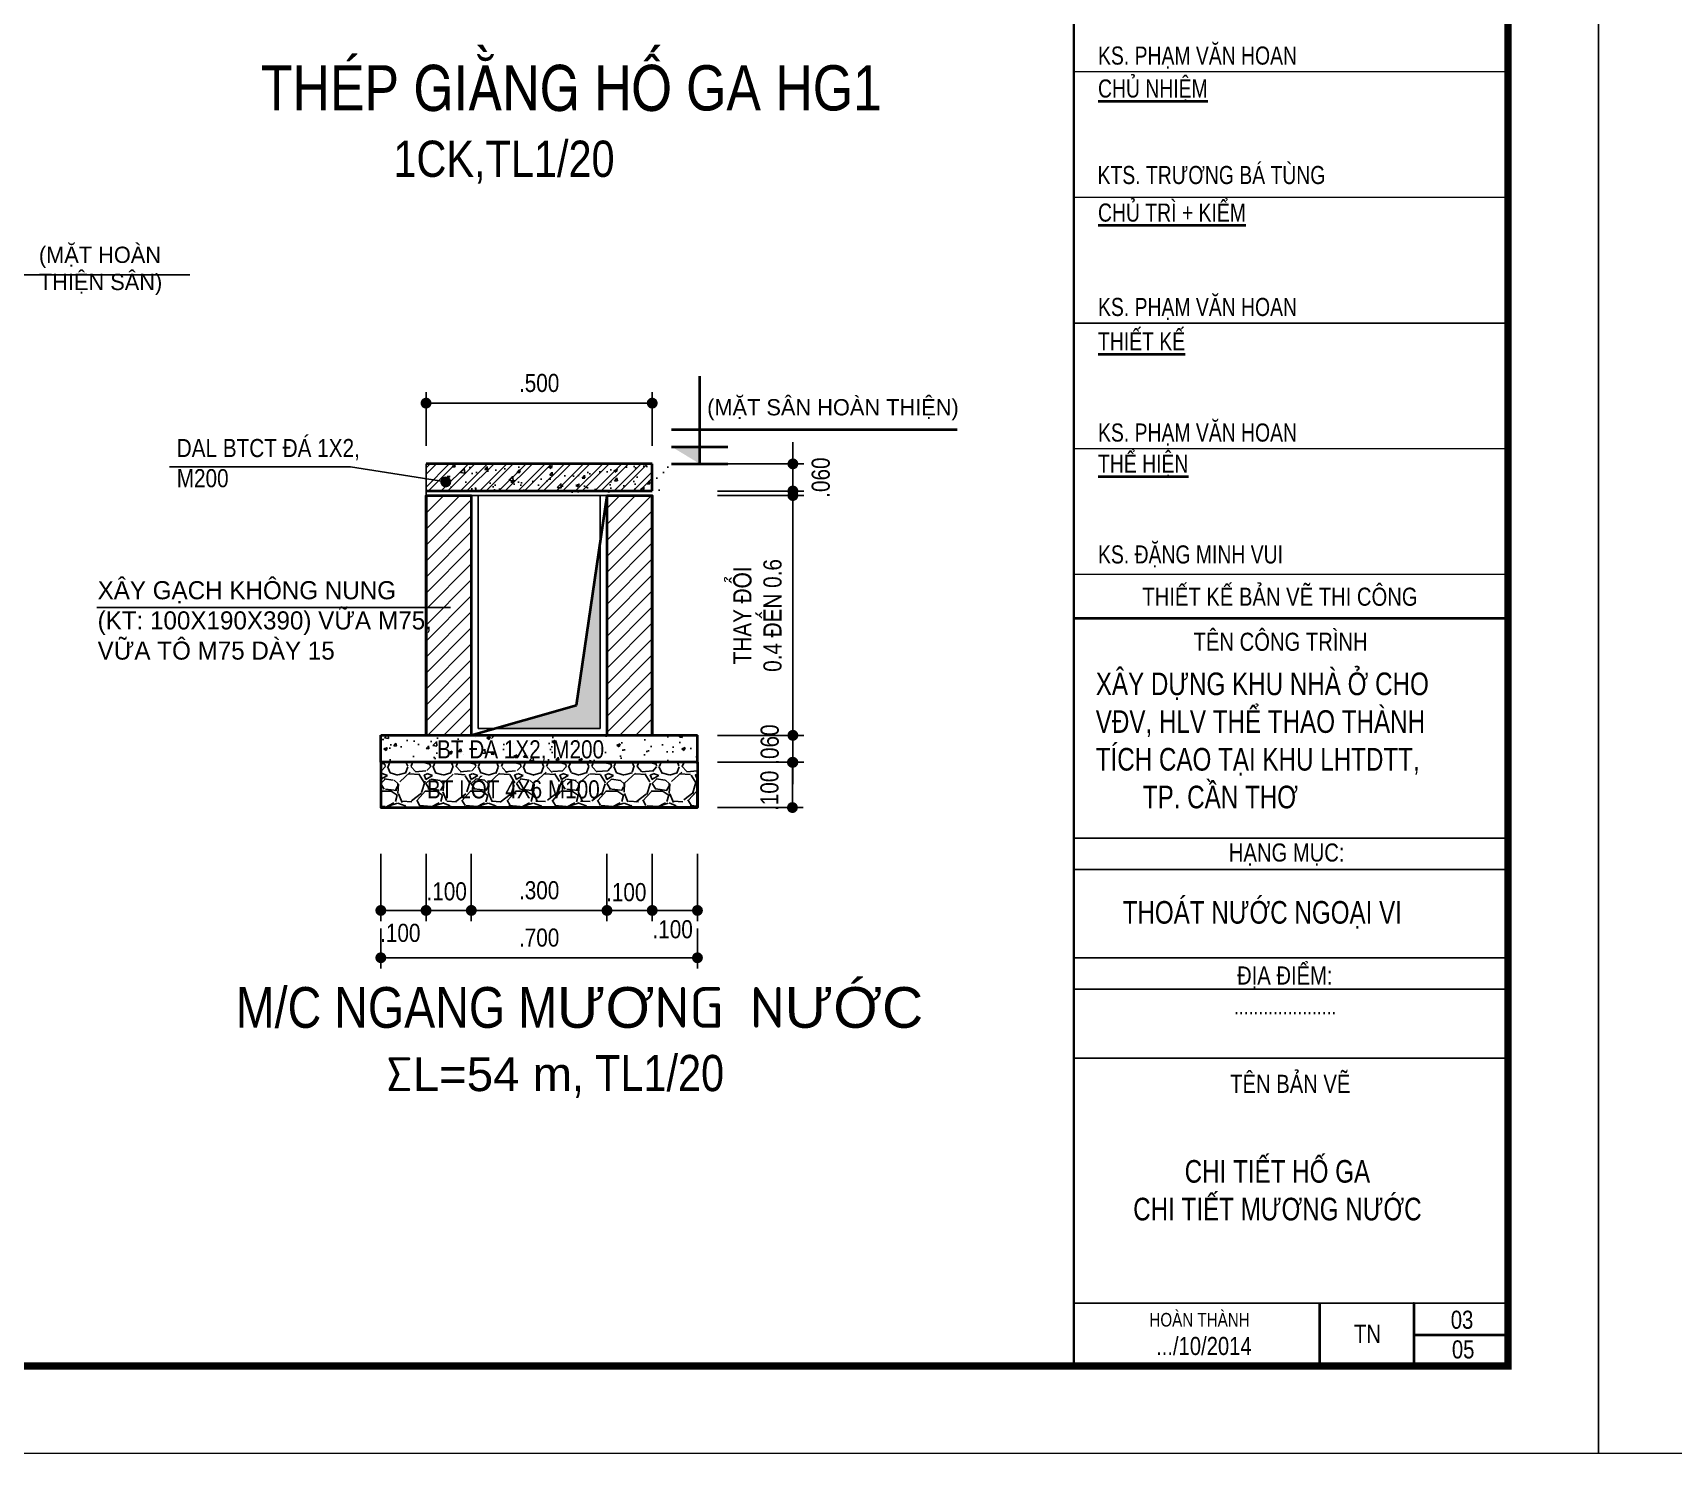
# Model space of a CAD drawing. Header units: millimetres. Extents: x -341 to 79, y 65 to 137.
# Drawn here: x -190.52 to -172.39, y 64.62 to 80.32 of the extents above; entities that cross this region are included whole.
import ezdxf

# ---------------------------------------------------------------- set-up
doc = ezdxf.new("R2010")
doc.units = ezdxf.units.MM
doc.header["$LTSCALE"] = 0.3
doc.header["$MEASUREMENT"] = 0
doc.layers.get('0').update_dxf_attribs({"linetype": 'CONTINUOUS', "lineweight": 13})
doc.layers.get('DEFPOINTS').update_dxf_attribs({"linetype": 'CONTINUOUS', "lineweight": 13})
for name, color, linetype in [('KT', 8, 'CONTINUOUS'), ('LAYER 7', 7, 'CONTINUOUS'), ('LAYER1', 1, 'CONTINUOUS'), ('Layer10', 6, 'CONTINUOUS'), ('LAYER7', 7, 'CONTINUOUS'), ('LAYER8', 8, 'CONTINUOUS')]:
    doc.layers.add(name, color=color, linetype=linetype)
doc.layers.add('THOATNUOC', color=4, linetype='CONTINUOUS', lineweight=35)
doc.styles.add('AVO', font='VAVON.TTF')
doc.styles.add('HELVE-KT', font='VHELVCN.TTF')
doc.styles.add('VNI - HELVE', font='VBOOKMN.TTF', dxfattribs={"width": 0.8})
doc.styles.add('VNIHC2', font='VHELVCN.TTF', dxfattribs={"width": 0.8})
doc.dimstyles.new('1-20', dxfattribs={"dimtxt": 0.2, "dimasz": 0.12, "dimexe": 0.12, "dimexo": 0.2, "dimgap": 0.12, "dimtad": 1, "dimdec": 3, "dimlfac": 0.2, "dimzin": 4, "dimdsep": 46, "dimtxsty": 'HELVE-KT', "dimblk1": 'DOT', "dimblk2": 'DOT', "dimsah": 1, "dimcen": -0.18, "dimadec": 3, "dimazin": 0, "dimtfac": 1, "dimtdec": 3, "dimtmove": 2, "dimatfit": 3, "dimldrblk": 'DOT', "dimfxl": 0, "dimtolj": 1, "dimtzin": 4, "dimarcsym": 0})
doc.dimstyles.new('1-400', dxfattribs={"dimtxt": 0.2, "dimasz": 0.12, "dimexe": 0.12, "dimexo": 0.2, "dimgap": 0.12, "dimtad": 1, "dimdec": 3, "dimlfac": 4, "dimzin": 4, "dimdsep": 46, "dimtxsty": 'HELVE-KT', "dimblk1": 'DOT', "dimblk2": 'DOT', "dimsah": 1, "dimcen": -0.18, "dimadec": 3, "dimazin": 0, "dimtfac": 1, "dimtdec": 3, "dimtmove": 2, "dimatfit": 3, "dimldrblk": 'DOT', "dimfxl": 0, "dimtolj": 1, "dimtzin": 4, "dimarcsym": 0})

# ---------------------------------------------------------------- blocks, each defined once
blk = doc.blocks.new('_DOT')
at = {"color": 0, "linetype": 'ByBlock'}
blk.add_line((-0.5, 0), (-1, 0), dxfattribs=at)
at = {"color": 0, "linetype": 'ByBlock', "const_width": 0.5}
blk.add_lwpolyline([(-0.25, 0, 1), (0.25, 0, 1)], format="xyb", close=True, dxfattribs=at)
blk = doc.blocks.new('*D155')
at = {"layer": 'DEFPOINTS', "color": 0, "linetype": 'Continuous', "lineweight": -2, "ltscale": 0.08}
for p in [(-186.676, 71.447), (-186.176, 71.447), (-186.176, 70.621)]:
    blk.add_point(p, dxfattribs=at)
at = {"layer": 'LAYER1', "color": 0, "linetype": 'Continuous', "lineweight": -2, "ltscale": 0.08}
for p, q in [((-186.676, 71.247), (-186.676, 70.501)), ((-186.176, 71.247), (-186.176, 70.501)), ((-186.556, 70.621), (-186.296, 70.621))]:
    blk.add_line(p, q, dxfattribs=at)
at = {"layer": 'LAYER1', "color": 0, "linetype": 'Continuous', "lineweight": -2, "ltscale": 0.08, "xscale": 0.12, "yscale": 0.12, "zscale": 0.12, "rotation": 180}
blk.add_blockref('_DOT', (-186.676, 70.621), dxfattribs=at)
at = {"layer": 'LAYER1', "color": 0, "linetype": 'Continuous', "lineweight": -2, "ltscale": 0.08, "xscale": 0.12, "yscale": 0.12, "zscale": 0.12}
blk.add_blockref('_DOT', (-186.176, 70.621), dxfattribs=at)
at = {"layer": 'LAYER1', "color": 0, "linetype": 'Continuous', "ltscale": 0.08, "insert": (-186.461, 70.372), "char_height": 0.2, "attachment_point": 5, "style": 'HELVE-KT'}
blk.add_mtext('\\A1;.100', dxfattribs=at)
blk = doc.blocks.new('*D156')
at = {"layer": 'DEFPOINTS', "color": 0, "linetype": 'Continuous', "lineweight": -2, "ltscale": 0.08}
for p in [(-186.176, 71.447), (-185.676, 71.447), (-185.676, 70.621)]:
    blk.add_point(p, dxfattribs=at)
at = {"layer": 'LAYER1', "color": 0, "linetype": 'Continuous', "lineweight": -2, "ltscale": 0.08}
for p, q in [((-186.176, 71.247), (-186.176, 70.501)), ((-185.676, 71.247), (-185.676, 70.501)), ((-186.056, 70.621), (-185.796, 70.621))]:
    blk.add_line(p, q, dxfattribs=at)
at = {"layer": 'LAYER1', "color": 0, "linetype": 'Continuous', "lineweight": -2, "ltscale": 0.08, "xscale": 0.12, "yscale": 0.12, "zscale": 0.12, "rotation": 180}
blk.add_blockref('_DOT', (-186.176, 70.621), dxfattribs=at)
at = {"layer": 'LAYER1', "color": 0, "linetype": 'Continuous', "lineweight": -2, "ltscale": 0.08, "xscale": 0.12, "yscale": 0.12, "zscale": 0.12}
blk.add_blockref('_DOT', (-185.676, 70.621), dxfattribs=at)
at = {"layer": 'LAYER1', "color": 0, "linetype": 'Continuous', "ltscale": 0.08, "insert": (-185.948, 70.831), "char_height": 0.2, "attachment_point": 5, "style": 'HELVE-KT'}
blk.add_mtext('\\A1;.100', dxfattribs=at)
blk = doc.blocks.new('*D157')
at = {"layer": 'DEFPOINTS', "color": 0, "linetype": 'Continuous', "lineweight": -2, "ltscale": 0.08}
for p in [(-185.676, 71.447), (-184.176, 71.447), (-184.176, 70.621)]:
    blk.add_point(p, dxfattribs=at)
at = {"layer": 'LAYER1', "color": 0, "linetype": 'Continuous', "lineweight": -2, "ltscale": 0.08}
for p, q in [((-185.676, 71.247), (-185.676, 70.501)), ((-184.176, 71.247), (-184.176, 70.501)), ((-185.556, 70.621), (-184.296, 70.621))]:
    blk.add_line(p, q, dxfattribs=at)
at = {"layer": 'LAYER1', "color": 0, "linetype": 'Continuous', "lineweight": -2, "ltscale": 0.08, "xscale": 0.12, "yscale": 0.12, "zscale": 0.12, "rotation": 180}
blk.add_blockref('_DOT', (-185.676, 70.621), dxfattribs=at)
at = {"layer": 'LAYER1', "color": 0, "linetype": 'Continuous', "lineweight": -2, "ltscale": 0.08, "xscale": 0.12, "yscale": 0.12, "zscale": 0.12}
blk.add_blockref('_DOT', (-184.176, 70.621), dxfattribs=at)
at = {"layer": 'LAYER1', "color": 0, "linetype": 'Continuous', "ltscale": 0.08, "insert": (-184.926, 70.843), "char_height": 0.2, "attachment_point": 5, "style": 'HELVE-KT'}
blk.add_mtext('\\A1;.300', dxfattribs=at)
blk = doc.blocks.new('*D158')
at = {"layer": 'DEFPOINTS', "color": 0, "linetype": 'Continuous', "lineweight": -2, "ltscale": 0.08}
for p in [(-184.176, 71.447), (-183.676, 71.447), (-183.676, 70.621)]:
    blk.add_point(p, dxfattribs=at)
at = {"layer": 'LAYER1', "color": 0, "linetype": 'Continuous', "lineweight": -2, "ltscale": 0.08}
for p, q in [((-184.176, 71.247), (-184.176, 70.501)), ((-183.676, 71.247), (-183.676, 70.501)), ((-184.056, 70.621), (-183.796, 70.621))]:
    blk.add_line(p, q, dxfattribs=at)
at = {"layer": 'LAYER1', "color": 0, "linetype": 'Continuous', "lineweight": -2, "ltscale": 0.08, "xscale": 0.12, "yscale": 0.12, "zscale": 0.12, "rotation": 180}
blk.add_blockref('_DOT', (-184.176, 70.621), dxfattribs=at)
at = {"layer": 'LAYER1', "color": 0, "linetype": 'Continuous', "lineweight": -2, "ltscale": 0.08, "xscale": 0.12, "yscale": 0.12, "zscale": 0.12}
blk.add_blockref('_DOT', (-183.676, 70.621), dxfattribs=at)
at = {"layer": 'LAYER1', "color": 0, "linetype": 'Continuous', "ltscale": 0.08, "insert": (-183.963, 70.822), "char_height": 0.2, "attachment_point": 5, "style": 'HELVE-KT'}
blk.add_mtext('\\A1;.100', dxfattribs=at)
blk = doc.blocks.new('*D159')
at = {"layer": 'DEFPOINTS', "color": 0, "linetype": 'Continuous', "lineweight": -2, "ltscale": 0.08}
for p in [(-183.676, 71.447), (-183.176, 71.447), (-183.176, 70.621)]:
    blk.add_point(p, dxfattribs=at)
at = {"layer": 'LAYER1', "color": 0, "linetype": 'Continuous', "lineweight": -2, "ltscale": 0.08}
for p, q in [((-183.676, 71.247), (-183.676, 70.501)), ((-183.176, 71.247), (-183.176, 70.501)), ((-183.556, 70.621), (-183.296, 70.621))]:
    blk.add_line(p, q, dxfattribs=at)
at = {"layer": 'LAYER1', "color": 0, "linetype": 'Continuous', "lineweight": -2, "ltscale": 0.08, "xscale": 0.12, "yscale": 0.12, "zscale": 0.12, "rotation": 180}
blk.add_blockref('_DOT', (-183.676, 70.621), dxfattribs=at)
at = {"layer": 'LAYER1', "color": 0, "linetype": 'Continuous', "lineweight": -2, "ltscale": 0.08, "xscale": 0.12, "yscale": 0.12, "zscale": 0.12}
blk.add_blockref('_DOT', (-183.176, 70.621), dxfattribs=at)
at = {"layer": 'LAYER1', "color": 0, "linetype": 'Continuous', "ltscale": 0.08, "insert": (-183.45, 70.412), "char_height": 0.2, "attachment_point": 5, "style": 'HELVE-KT'}
blk.add_mtext('\\A1;.100', dxfattribs=at)
blk = doc.blocks.new('*D160')
at = {"layer": 'DEFPOINTS', "color": 0, "linetype": 'Continuous', "lineweight": -2, "ltscale": 0.08}
for p in [(-186.676, 70.621), (-183.176, 70.621), (-183.176, 70.098)]:
    blk.add_point(p, dxfattribs=at)
at = {"layer": 'LAYER1', "color": 0, "linetype": 'Continuous', "lineweight": -2, "ltscale": 0.08}
for p, q in [((-186.676, 70.421), (-186.676, 69.978)), ((-183.176, 70.421), (-183.176, 69.978)), ((-186.556, 70.098), (-183.296, 70.098))]:
    blk.add_line(p, q, dxfattribs=at)
at = {"layer": 'LAYER1', "color": 0, "linetype": 'Continuous', "lineweight": -2, "ltscale": 0.08, "xscale": 0.12, "yscale": 0.12, "zscale": 0.12, "rotation": 180}
blk.add_blockref('_DOT', (-186.676, 70.098), dxfattribs=at)
at = {"layer": 'LAYER1', "color": 0, "linetype": 'Continuous', "lineweight": -2, "ltscale": 0.08, "xscale": 0.12, "yscale": 0.12, "zscale": 0.12}
blk.add_blockref('_DOT', (-183.176, 70.098), dxfattribs=at)
at = {"layer": 'LAYER1', "color": 0, "linetype": 'Continuous', "ltscale": 0.08, "insert": (-184.926, 70.32), "char_height": 0.2, "attachment_point": 5, "style": 'HELVE-KT'}
blk.add_mtext('\\A1;.700', dxfattribs=at)
blk = doc.blocks.new('*D161')
at = {"layer": 'DEFPOINTS', "color": 0, "linetype": 'Continuous', "lineweight": -2, "ltscale": 0.08}
for p in [(-183.153, 72.258), (-182.126, 72.258), (-183.153, 71.758)]:
    blk.add_point(p, dxfattribs=at)
at = {"layer": 'LAYER1', "color": 0, "linetype": 'Continuous', "lineweight": -2, "ltscale": 0.08}
for p, q in [((-182.953, 72.258), (-182.006, 72.258)), ((-182.126, 71.878), (-182.126, 72.138)), ((-182.953, 71.758), (-182.006, 71.758))]:
    blk.add_line(p, q, dxfattribs=at)
at = {"layer": 'LAYER1', "color": 0, "linetype": 'Continuous', "lineweight": -2, "ltscale": 0.08, "xscale": 0.12, "yscale": 0.12, "zscale": 0.12}
for p, rotation in [((-182.126, 72.258), 90), ((-182.126, 71.758), 270)]:
    blk.add_blockref('_DOT', p, dxfattribs=dict(at, rotation=rotation))
at = {"layer": 'LAYER1', "color": 0, "linetype": 'Continuous', "ltscale": 0.08, "insert": (-182.379, 71.943), "char_height": 0.2, "attachment_point": 5, "rotation": 90, "style": 'HELVE-KT'}
blk.add_mtext('\\A1;.100', dxfattribs=at)
blk = doc.blocks.new('*D162')
at = {"layer": 'DEFPOINTS', "color": 0, "linetype": 'Continuous', "lineweight": -2, "ltscale": 0.08}
for p in [(-183.153, 72.556), (-182.121, 72.556), (-183.153, 72.258)]:
    blk.add_point(p, dxfattribs=at)
at = {"layer": 'LAYER1', "color": 0, "linetype": 'Continuous', "lineweight": -2, "ltscale": 0.08}
for p, q in [((-182.121, 72.676), (-182.121, 72.796)), ((-182.953, 72.556), (-182.001, 72.556)), ((-182.121, 72.258), (-182.121, 72.556)), ((-182.953, 72.258), (-182.001, 72.258)), ((-182.121, 72.138), (-182.121, 72.018))]:
    blk.add_line(p, q, dxfattribs=at)
at = {"layer": 'LAYER1', "color": 0, "linetype": 'Continuous', "lineweight": -2, "ltscale": 0.08, "xscale": 0.12, "yscale": 0.12, "zscale": 0.12}
for p, rotation in [((-182.121, 72.556), 270), ((-182.121, 72.258), 90)]:
    blk.add_blockref('_DOT', p, dxfattribs=dict(at, rotation=rotation))
at = {"layer": 'LAYER1', "color": 0, "linetype": 'Continuous', "ltscale": 0.08, "insert": (-182.376, 72.454), "char_height": 0.2, "attachment_point": 5, "rotation": 90, "style": 'HELVE-KT'}
blk.add_mtext('\\A1;.060', dxfattribs=at)
blk = doc.blocks.new('*D163')
at = {"layer": 'DEFPOINTS', "color": 0, "linetype": 'Continuous', "lineweight": -2, "ltscale": 0.08}
for p in [(-183.153, 75.206), (-182.121, 75.206), (-183.153, 72.556)]:
    blk.add_point(p, dxfattribs=at)
at = {"layer": 'LAYER1', "color": 0, "linetype": 'Continuous', "lineweight": -2, "ltscale": 0.08}
for p, q in [((-182.953, 75.206), (-182.001, 75.206)), ((-182.121, 72.676), (-182.121, 75.086)), ((-182.953, 72.556), (-182.001, 72.556))]:
    blk.add_line(p, q, dxfattribs=at)
at = {"layer": 'LAYER1', "color": 0, "linetype": 'Continuous', "lineweight": -2, "ltscale": 0.08, "xscale": 0.12, "yscale": 0.12, "zscale": 0.12}
for p, rotation in [((-182.121, 75.206), 90), ((-182.121, 72.556), 270)]:
    blk.add_blockref('_DOT', p, dxfattribs=dict(at, rotation=rotation))
at = {"layer": 'LAYER1', "color": 0, "linetype": 'Continuous', "ltscale": 0.08, "insert": (-182.512, 73.881), "char_height": 0.2, "attachment_point": 5, "rotation": 90, "style": 'HELVE-KT'}
blk.add_mtext('\\A1;THAY ÑOÅI\\P0.4 ÑEÁN 0.6', dxfattribs=at)
blk = doc.blocks.new('*D164')
at = {"layer": 'DEFPOINTS', "color": 0, "linetype": 'Continuous', "lineweight": -2, "ltscale": 0.08}
for p in [(-183.153, 75.556), (-182.121, 75.556), (-183.153, 75.256)]:
    blk.add_point(p, dxfattribs=at)
at = {"layer": 'LAYER1', "color": 0, "linetype": 'Continuous', "lineweight": -2, "ltscale": 0.08}
for p, q in [((-182.121, 75.676), (-182.121, 75.796)), ((-182.953, 75.556), (-182.001, 75.556)), ((-182.121, 75.256), (-182.121, 75.556)), ((-182.953, 75.256), (-182.001, 75.256)), ((-182.121, 75.136), (-182.121, 75.016))]:
    blk.add_line(p, q, dxfattribs=at)
at = {"layer": 'LAYER1', "color": 0, "linetype": 'Continuous', "lineweight": -2, "ltscale": 0.08, "xscale": 0.12, "yscale": 0.12, "zscale": 0.12}
for p, rotation in [((-182.121, 75.556), 270), ((-182.121, 75.256), 90)]:
    blk.add_blockref('_DOT', p, dxfattribs=dict(at, rotation=rotation))
at = {"layer": 'LAYER1', "color": 0, "linetype": 'Continuous', "ltscale": 0.08, "insert": (-181.812, 75.404), "char_height": 0.2, "attachment_point": 5, "rotation": 90, "style": 'HELVE-KT'}
blk.add_mtext('\\A1;.060', dxfattribs=at)
blk = doc.blocks.new('*D165')
at = {"layer": 'DEFPOINTS', "color": 0, "linetype": 'Continuous', "lineweight": -2, "ltscale": 0.08}
for p in [(-186.176, 76.227), (-186.176, 75.556), (-183.676, 75.556)]:
    blk.add_point(p, dxfattribs=at)
at = {"layer": 'LAYER1', "color": 0, "linetype": 'Continuous', "lineweight": -2, "ltscale": 0.08}
for p, q in [((-186.176, 75.756), (-186.176, 76.347)), ((-183.676, 75.756), (-183.676, 76.347)), ((-183.796, 76.227), (-186.056, 76.227))]:
    blk.add_line(p, q, dxfattribs=at)
at = {"layer": 'LAYER1', "color": 0, "linetype": 'Continuous', "lineweight": -2, "ltscale": 0.08, "xscale": 0.12, "yscale": 0.12, "zscale": 0.12, "rotation": 180}
blk.add_blockref('_DOT', (-186.176, 76.227), dxfattribs=at)
at = {"layer": 'LAYER1', "color": 0, "linetype": 'Continuous', "lineweight": -2, "ltscale": 0.08, "xscale": 0.12, "yscale": 0.12, "zscale": 0.12}
blk.add_blockref('_DOT', (-183.676, 76.227), dxfattribs=at)
at = {"layer": 'LAYER1', "color": 0, "linetype": 'Continuous', "ltscale": 0.08, "insert": (-184.926, 76.449), "char_height": 0.2, "attachment_point": 5, "style": 'HELVE-KT'}
blk.add_mtext('\\A1;.500', dxfattribs=at)
blk = doc.blocks.new('GA')
for points in [[(155.949, 153.941), (160.749, 153.941)], [(155.949, 153.594), (160.749, 153.594)], [(155.949, 152.621), (160.749, 152.621)], [(155.949, 152.274), (160.749, 152.274)]]:
    blk.add_lwpolyline(points)
at = {"layer": 'LAYER 7', "lineweight": 35}
for points in [[(155.949, 156.371), (160.749, 156.371)], [(158.666, 148.802), (158.666, 148.108)], [(159.707, 148.802), (159.707, 148.802), (159.707, 148.108)], [(159.707, 148.455), (160.749, 148.455)]]:
    blk.add_lwpolyline(points, dxfattribs=at)
at = {"layer": 'LAYER7', "const_width": 0.0278}
blk.add_lwpolyline([(160.749, 175.883), (155.949, 175.883), (155.949, 148.108), (160.749, 148.108)], close=True, dxfattribs=at)
at = {"layer": 'LAYER7', "const_width": 0.0174}
for points in [[(155.949, 162.412), (160.749, 162.412)], [(155.949, 161.023), (160.749, 161.023)], [(155.949, 159.634), (160.749, 159.634)], [(155.949, 158.246), (160.749, 158.246)], [(155.949, 156.857), (160.749, 156.857)], [(155.949, 151.51), (160.749, 151.51)], [(155.949, 148.802), (160.749, 148.802)]]:
    blk.add_lwpolyline(points, dxfattribs=at)
at = {"layer": 'LAYER 7', "lineweight": 35, "attachment_point": 1, "style": 'VNI - HELVE'}
for s, insert, char_height, width in [('KS. PHAÏM VAÊN HOAN', (156.217, 162.69), 0.2, 5.31965), ('{\\LCHUÛ NHIEÄM}', (156.217, 162.326), 0.2, 5.31965), ('KTS. TRÖÔNG BAÙ TUØNG', (156.212, 161.37), 0.2, 5.31965), ('{\\LCHUÛ TRÌ + KIEÅM}', (156.217, 160.955), 0.2, 5.31965), ('KS. PHAÏM VAÊN HOAN', (156.217, 159.912), 0.2, 5.31965), ('{\\LTHIEÁT KEÁ}', (156.217, 159.532), 0.2, 5.31965), ('KS. PHAÏM VAÊN HOAN', (156.217, 158.524), 0.2, 5.31965), ('{\\LTHEÅ HIEÄN}', (156.217, 158.179), 0.2, 5.31965), ('KS. ÑAËNG MINH VUI', (156.217, 157.177), 0.2, 5.31965), ('{\\fVNI-Helve|b0|i0|c0|p2;THIEÁT KEÁ BAÛN VEÕ THI COÂNG}', (156.707, 156.71), 0.2, 5.31965), ('{\\fVNI-Helve|b0|i0|c0|p2;TEÂN COÂNG TRÌNH}', (157.273, 156.212), 0.2, 5.31965), ('XAÂY DÖÏNG KHU NHAØ ÔÛ CHO\\PVÑV, HLV THEÅ THAO THAØNH \\PTÍCH CAO TAÏI KHU LHTDTT, \\P       TP. CAÀN THÔ', (156.192, 155.772), 0.25, 7.09083), ('{\\fVNI-Helve|b0|i0|c0|p2;HAÏNG MUÏC:}', (157.663, 153.883), 0.2, 5.31965), ('THOAÙT NÖÔÙC NGOAÏI VI', (156.489, 153.247), 0.25, 7.09083), ('{\\fVNI-Helve|b0|i0|c0|p2;ÑÒA ÑIEÅM:}', (157.754, 152.524), 0.2, 5.31965), ('{\\fVNI-Helve|b0|i0|c0|p2;.....................}', (157.72, 152.167), 0.17359, 5.31965), ('{\\fVNI-Helve|b0|i0|c0|p2;TEÂN BAÛN VEÕ}', (157.678, 151.327), 0.2, 5.31965), ('{\\fVNI-Helve|b0|i0|c0|p2;HOAØN THAØNH}', (156.785, 148.695), 0.15, 5.31965), ('{\\fVNI-Helve|b0|i0|c0|p2;TN}', (159.047, 148.564), 0.2, 5.31965), ('{\\fVNI-Helve|b0|i0|c0|p2;.../10/2014}', (156.859, 148.43), 0.2, 5.31965), ('{\\fVNI-Helve|b0|i0|c0|p2;05}', (160.129, 148.392), 0.2, 5.31965)]:
    blk.add_mtext(s, dxfattribs=dict(at, insert=insert, char_height=char_height, width=width))

msp = doc.modelspace()

# ---------------------------------------------------------------- hatches: boundary and pattern name
at = {"layer": 'LAYER7', "linetype": 'Continuous'}
msp.add_hatch(color=256, dxfattribs=at).paths.add_polyline_path([(-184.2507, 74.6925), (-184.5138, 72.8896), (-185.4142, 72.6313), (-184.2507, 72.6313)])
at = {"layer": 'LAYER8', "ltscale": 200}
h = msp.add_hatch(dxfattribs=at)
h.set_pattern_fill('ANSI32', color=256, scale=0.4, style=0)
h.set_pattern_definition([(45, (695.19183, -309.97251), (-0.106066017, 0.106066017), []), (45, (695.26254, -309.97251), (-0.106066017, 0.106066017), [])])
h.paths.add_polyline_path([(-185.4882, 75.5563), (-186.1757, 75.5563), (-186.1757, 75.2563), (-185.4882, 75.2563)])
h.paths.add_polyline_path([(-185.3632, 75.5563), (-185.4882, 75.5563), (-185.4882, 75.2563), (-185.3632, 75.2563)])
h.paths.add_polyline_path([(-184.7382, 75.5563), (-185.3632, 75.5563), (-185.3632, 75.2563), (-184.7382, 75.2563)])
h.paths.add_polyline_path([(-184.6132, 75.5563), (-184.7382, 75.5563), (-184.7382, 75.2563), (-184.6132, 75.2563)])
h.paths.add_polyline_path([(-183.9882, 75.5563), (-184.6132, 75.5563), (-184.6132, 75.2563), (-183.9882, 75.2563)])
h.paths.add_polyline_path([(-183.8632, 75.5563), (-183.9882, 75.5563), (-183.9882, 75.2563), (-183.8632, 75.2563)])
h.paths.add_polyline_path([(-183.6757, 75.2563), (-183.6757, 75.5563), (-183.8632, 75.5563), (-183.8632, 75.2563)])
at = {"layer": 'LAYER8', "ltscale": 800}
h = msp.add_hatch(dxfattribs=at)
h.set_pattern_fill('AR-CONC', color=256, scale=500, style=0)
h.set_pattern_definition([(49.999997, (4738.13064, -1401.70575), (0.35863015, -0.031376069), [0.037500004, -0.41250004]), (355.0000006, (4738.13064, -1401.70575), (-0.069375678, 0.376096085), [0.030000005, -0.330000054]), (100.451401, (4738.16053, -1401.70837), (0.289254738, 0.344719787), [0.031870097, -0.350571074]), (46.184197, (4738.13064, -1401.60575), (0.53362061, -0.08275951), [0.056250006, -0.618750064]), (96.635601, (4738.1751, -1401.61265), (0.46733143, 0.48705896), [0.047805146, -0.525856526]), (351.184201, (4738.13064, -1401.60575), (0.46733105, 0.487059324), [0.04500001, -0.49500008]), (20.999998, (4738.18064, -1401.63075), (0.298453575, -0.201309455), [0.037500006, -0.412500061]), (326.000003, (4738.18064, -1401.63075), (0.121657686, 0.36257504), [0.030000004, -0.330000042]), (71.451398, (4738.2055, -1401.64753), (0.420111383, 0.161265256), [0.031870097, -0.350571077]), (37.4999968, (4738.13064, -1401.70575), (0.0060799287, 0.1664469348), [0, -0.326000039, 0, -0.3350000405, 0, -0.33125004]), (7.499999, (4738.13064, -1401.70575), (0.13153479, 0.197205865), [0, -0.191000031, 0, -0.3185000516, 0, -0.1262500204]), (327.500003, (4738.01914, -1401.70575), (0.266911262, -0.0112774364), [0, -0.125000016, 0, -0.390000051, 0, -0.517500067]), (317.5000033, (4737.96914, -1401.70575), (0.291593132, 0.050052494), [0, -0.162500018, 0, -0.259000029, 0, -0.367500041])])
h.paths.add_polyline_path([(-183.4679, 75.2564), (-183.4679, 75.5368), (-183.9679, 75.5368), (-183.9679, 75.2448)])
h.paths.add_polyline_path([(-183.9679, 75.2448), (-183.9679, 75.5368), (-184.7179, 75.5368), (-184.7179, 75.2368), (-184.3122, 75.2368)])
h.paths.add_polyline_path([(-185.4679, 75.5368), (-185.4679, 75.2368), (-184.7179, 75.2368), (-184.7179, 75.5368)])
h.paths.add_polyline_path([(-185.4679, 75.2368), (-185.4679, 75.5368), (-185.9679, 75.5368), (-185.9679, 75.2368)])
at = {"layer": 'LAYER8', "linetype": 'Continuous', "ltscale": 0.08}
h = msp.add_hatch(dxfattribs=at)
h.set_pattern_fill('ANSI31', color=256, style=0)
h.set_pattern_definition([(45, (942.51776, -723.86881), (-0.088388348, 0.088388348), [])])
h.paths.add_polyline_path([(-185.6757, 75.2063), (-186.1757, 75.2063), (-186.1757, 72.5563), (-185.6757, 72.5563)])
h.paths.add_polyline_path([(-183.6757, 75.2063), (-184.1757, 75.2063), (-184.1757, 72.5563), (-183.6757, 72.5563)])
at = {"layer": 'LAYER8', "ltscale": 200}
h = msp.add_hatch(dxfattribs=at)
h.set_pattern_fill('AR-CONC', color=256, scale=0.05, style=0)
h.set_pattern_definition([(50, (695.19183, -309.9725), (0.35863009, -0.03137607), [0.0375, -0.4125]), (355, (695.19183, -309.9725), (-0.06937567, 0.37609607), [0.03, -0.33]), (100.4514, (695.2217, -309.97513), (0.28925469, 0.34471977), [0.0318701, -0.35057106]), (46.1842, (695.19183, -309.8725), (0.53362052, -0.0827595), [0.05625, -0.61875]), (96.6356, (695.2363, -309.8794), (0.46733135, 0.48705894), [0.04780514, -0.5258565]), (351.1842, (695.1918, -309.8725), (0.46733097, 0.4870593), [0.045, -0.495]), (21, (695.24183, -309.8975), (0.29845353, -0.201309445), [0.0375, -0.4125]), (326, (695.24183, -309.8975), (0.12165767, 0.36257502), [0.03, -0.33]), (71.4514, (695.2667, -309.9143), (0.42011131, 0.16126525), [0.0318701, -0.35057106]), (37.5, (695.19183, -309.97251), (0.006079928, 0.166446927), [0, -0.326, 0, -0.335, 0, -0.33125]), (7.5, (695.19183, -309.97251), (0.13153477, 0.197205856), [0, -0.191, 0, -0.3185, 0, -0.12625]), (327.5, (695.08033, -309.97251), (0.266911218, -0.011277436), [0, -0.125, 0, -0.39, 0, -0.5175]), (317.5, (695.03033, -309.97251), (0.291593085, 0.05005249), [0, -0.1625, 0, -0.259, 0, -0.3675])])
h.paths.add_polyline_path([(-183.1757, 72.2578), (-183.1757, 72.5563), (-186.6757, 72.5563), (-186.6757, 72.2578)])
at = {"layer": 'LAYER8', "linetype": 'Continuous', "ltscale": 0.08}
h = msp.add_hatch(dxfattribs=at)
h.set_pattern_fill('GRAVEL', color=256, scale=0.5, style=0)
h.set_pattern_definition([(228.0128, (202.369003, -112.790148), (-3.999999116, -4.5000006708), [0.067268, -6.659544]), (184.9697, (202.324003, -112.840148), (6.0000005258, 0.4999956535), [0.115434, -11.4279625]), (132.5104, (202.209003, -112.850148), (4.9999953592, -5.500004337), [0.081394, -8.058016]), (267.2737, (202.014003, -112.975148), (0.4999980089, 10.0000001475), [0.105119, -10.406779]), (292.8337, (202.009003, -113.080148), (-2.5000049527, 5.9999982059), [0.1030775, -10.2046865]), (357.2737, (202.049003, -113.175148), (-10.0000001475, 0.4999980089), [0.105119, -10.406779]), (37.6942, (202.154003, -113.180148), (-6.5000036728, -4.9999952026), [0.1390145, -13.7624245]), (72.2553, (202.264003, -113.095148), (3.50000538135, 10.9999981156), [0.131244, -12.9931605]), (121.4296, (202.304003, -112.970148), (-4.0000041171, 6.4999975182), [0.105475, -10.4420365]), (175.2364, (202.249003, -112.880148), (5.500000473, -0.4999957663), [0.120416, -5.9003815]), (222.3974, (202.129003, -112.870148), (-6.00000367554, -5.499996041), [0.155724, -15.4166875]), (138.8141, (202.509003, -112.980148), (-3.5000014734, 2.9999986567), [0.0531505, -5.261922]), (171.4692, (202.469003, -112.945148), (6.4999991424, -1.000003955), [0.1011185, -10.0107555]), (225, (202.369, -112.93015), (-6e-17, -0.50000015), [0.0707105, -0.636396]), (203.1986, (202.334003, -112.87015), (2.499999865, 1.000000663), [0.038079, -3.7698075]), (291.8014, (202.299, -112.88515), (-0.499999955, 1.500000137), [0.0538515, -2.638731]), (30.9638, (202.319, -112.93515), (1.499999011, 1.000001242), [0.0874645, -2.8280115]), (161.5651, (202.394, -112.89015), (1.00000022, -0.4999992), [0.0632455, -1.5178935]), (16.3895, (202.009003, -112.885148), (5.0000010992, 1.499996355), [0.0886, -8.7714225]), (70.3462, (202.094003, -112.860148), (-1.9999976237, -5.5000010678), [0.0743305, -7.358704]), (293.1986, (202.394003, -112.79015), (-1.000000663, 2.499999865), [0.0761575, -3.731729]), (343.6105, (202.424003, -112.860148), (-5.0000010992, 1.499996355), [0.0886, -8.7714225]), (339.444, (202.009003, -113.19515), (-2.500000922, 0.999997998), [0.08544, -4.186562]), (294.7751, (202.089003, -113.225148), (-2.4999960946, 5.500001711), [0.071589, -7.0873215]), (66.8014, (202.399003, -113.29015), (1.000000663, 2.499999865), [0.0761575, -3.731729]), (17.354, (202.429003, -113.220148), (-6.5000010095, -1.9999972511), [0.0838155, -8.297712]), (69.444, (202.154003, -113.29015), (-0.999997998, -2.500000922), [0.04272, -4.229282]), (101.3099, (202.369, -113.29015), (-0.499998816, 2.000000376), [0.025495, -2.5240145]), (165.9638, (202.364, -113.26515), (1.500000273, -0.49999903), [0.1030775, -1.958475]), (186.009, (202.264003, -113.240148), (4.9999998755, 0.4999996587), [0.095525, -9.4569615]), (303.6901, (202.319, -112.98015), (-0.500000667, 0.99999978), [0.072111, -1.7306645]), (353.1572, (202.359003, -113.040148), (8.4999996827, -1.000003999), [0.125897, -12.4637815]), (60.9454, (202.484003, -113.05515), (-2.0000000136, -3.5000001923), [0.051478, -5.096337]), (90, (202.509, -113.01015), (-0.5, 0.5), [0.03, -0.47]), (120.2564, (202.254003, -113.225148), (1.9999974434, -3.500001228), [0.069462, -6.87676]), (48.0128, (202.219003, -113.165148), (3.999999116, 4.5000006708), [0.134536, -6.592276]), (0, (202.309, -113.06515), (0.5, 0.5), [0.13, -0.37]), (325.3048, (202.439003, -113.065148), (-4.9999971295, 3.5000043048), [0.079057, -7.826637]), (254.0546, (202.504, -113.11015), (-0.499999945, -2.000000063), [0.072801, -3.567254]), (207.646, (202.484003, -113.180148), (-9.4999979036, -5.0000038566), [0.1185325, -11.734737]), (175.4261, (202.379003, -113.235148), (-6.5000002792, 0.4999974006), [0.1253995, -12.414537])])
h.paths.add_polyline_path([(-183.1757, 71.7578), (-183.1757, 72.2578), (-186.6757, 72.2578), (-186.6757, 71.7578)])

# ---------------------------------------------------------------- linework, layer by layer
at = {"layer": 'DEFPOINTS', "linetype": 'Continuous', "ltscale": 0.08}
for points in [[(-215.2157, 64.6235), (-173.2157, 64.6235), (-173.2157, 94.3235), (-215.2157, 94.3235)], [(-173.2157, 64.6235), (-131.2157, 64.6235), (-131.2157, 94.3235), (-173.2157, 94.3235)]]:
    msp.add_lwpolyline(points, close=True, dxfattribs=at)
at = {"layer": 'KT', "ltscale": 0.1}
msp.add_lwpolyline([(-185.9041, 73.9705), (-189.8151, 73.9705)], dxfattribs=at)
at = {"layer": 'LAYER1'}
msp.add_line((-191.2192, 77.6456), (-188.7862, 77.6456), dxfattribs=at)
at = {"layer": 'LAYER7', "linetype": 'Continuous', "const_width": 0.08}
msp.add_lwpolyline([(-174.2157, 93.3609), (-213.4157, 93.3609), (-213.4157, 65.586), (-174.2157, 65.586)], close=True, dxfattribs=at)
at = {"layer": 'LAYER8', "linetype": 'Continuous', "ltscale": 4}
msp.add_line((-185.6007, 72.6313), (-184.2507, 72.6313), dxfattribs=at)
at = {"layer": 'LAYER8', "ltscale": 200}
msp.add_lwpolyline([(-186.1757, 75.5563), (-186.1757, 75.2063), (-183.6757, 75.2063)], dxfattribs=at)
at = {"layer": 'LAYER8', "linetype": 'Continuous', "ltscale": 4}
for points in [[(-185.6007, 75.2063), (-185.6007, 72.6313)], [(-184.2507, 72.6313), (-184.2507, 75.2063)]]:
    msp.add_lwpolyline(points, dxfattribs=at)
at = {"layer": 'THOATNUOC'}
for p, q in [((-183.1499, 75.5563), (-183.1499, 76.5248)), ((-183.4616, 75.9369), (-180.3042, 75.9369)), ((-183.4616, 75.7455), (-182.8383, 75.7455)), ((-183.4616, 75.5563), (-182.8383, 75.5563))]:
    msp.add_line(p, q, dxfattribs=at)
at = {"layer": 'THOATNUOC', "linetype": 'Continuous', "ltscale": 0.08}
for p, q in [((-183.6757, 75.5563), (-186.1757, 75.5563)), ((-186.1757, 75.2563), (-183.6757, 75.2563)), ((-186.1757, 75.2063), (-186.1757, 72.5563)), ((-185.6757, 75.2063), (-185.6757, 72.5563)), ((-184.5138, 72.8896), (-184.1757, 75.2063)), ((-184.1757, 72.5563), (-184.1757, 75.2063)), ((-183.6757, 72.5563), (-183.6757, 75.2063)), ((-185.6757, 72.5563), (-184.5138, 72.8896)), ((-186.6757, 72.5563), (-183.1757, 72.5563)), ((-186.1757, 72.2578), (-183.6721, 72.2578)), ((-183.1757, 72.2578), (-183.1757, 71.7578)), ((-183.1757, 71.7578), (-186.1757, 71.7578))]:
    msp.add_line(p, q, dxfattribs=at)
for points in [[(-183.6757, 75.2563), (-183.6757, 75.5563)], [(-186.1757, 72.5563), (-186.1757, 75.2063), (-185.6757, 75.2063), (-185.6757, 72.5563)], [(-184.1757, 72.5563), (-184.1757, 75.2063), (-183.6757, 75.2063), (-183.6757, 72.5563)], [(-186.6757, 72.2578), (-186.6757, 72.5563)], [(-183.1757, 72.2578), (-183.1757, 72.5563)], [(-183.1757, 72.2446), (-183.1757, 72.2578), (-186.6757, 72.2578), (-186.6757, 71.7578), (-183.1757, 71.7578), (-183.1757, 72.1245)], [(-183.6757, 72.2578), (-184.1757, 72.2578)], [(-183.1757, 72.2578), (-183.6721, 72.2578)]]:
    msp.add_lwpolyline(points, dxfattribs=at)
at = {"layer": 'THOATNUOC'}
msp.add_solid([(-183.4616, 75.7455), (-183.1499, 75.7455), (-183.1499, 75.5563)], dxfattribs=at)

# ---------------------------------------------------------------- block references
at = {"layer": 'LAYER 7', "lineweight": -2}
msp.add_blockref('GA', (-334.9646, -82.5219), dxfattribs=at)

# ---------------------------------------------------------------- texts
at = {"layer": 'LAYER 7', "lineweight": 35, "style": 'VNI - HELVE'}
for s, insert, char_height, width, attachment_point in [('CHI TIEÁT HOÁ GA\\PCHI TIEÁT MÖÔNG NÖÔÙC', (-176.7647, 67.8627), 0.25, 3.676566, 2), ('{\\fVNI-Helve|b0|i0|c0|p2;03}', (-174.8479, 66.1981), 0.2, 5.319651, 1)]:
    msp.add_mtext(s, dxfattribs=dict(at, insert=insert, char_height=char_height, width=width, attachment_point=attachment_point))
at = {"layer": 'LAYER1', "linetype": 'Continuous', "ltscale": 0.08, "char_height": 0.6, "attachment_point": 1, "style": 'VNIHC2'}
for s, insert, width in [('{\\H0.8333x;\\W1;THEÙP GIAÈNG HOÁ GA HG1\\P      \\H0.8x;    1CK,TL1/20}', (-188.0018, 79.961), 32.213333), ('{\\H0.75x;\\W1;M/C NGANG M\\fArial|b0|i0|c0|p34;ƯƠ\\fISOCPEUR|b0|i0|c0|p34;NG N\\fArial|b0|i0|c0|p34;ƯỚC\\H0.8889x;\\P\\fTimes New Roman|b0|i0|c0|p18;           \\fISOCPEUR|b0|i0|c0|p34;\\H0.9375x;Σ\\fVNI-Helve|b0|i0|c0|p2;\\C1;L=54 m\\fVNI-Helve-Condense|b0|i0|c0|p2;\\H1.066x;\\C256;, TL1/20}', (-188.2793, 69.7742), 8.760902)]:
    msp.add_mtext(s, dxfattribs=dict(at, insert=insert, width=width))
at = {"layer": 'LAYER1', "linetype": 'ByBlock', "ltscale": 0.1, "insert": (-183.0687, 76.2716), "char_height": 0.18, "width": 3.3235, "attachment_point": 1, "style": 'AVO'}
msp.add_mtext('{\\C4;(MAËT SAÂN HOAØN THIEÄN)}', dxfattribs=at)
at = {"layer": 'LAYER1', "linetype": 'Continuous', "ltscale": 0.3, "char_height": 0.4, "attachment_point": 1, "style": 'HELVE-KT'}
for s, insert, width in [('{\\H0.5x;DAL BTCT ÑAÙ 1X2, M200}', (-188.9321, 75.8311, 0.0013), 2.129842), ('{\\H0.5x;BT ÑAÙ 1X2, M200}', (-186.0542, 72.5015, 0.3013), 2.458382), ('{\\H0.5x; BT LOÙT 4X6 M100}', (-186.2299, 72.0593, 0.3013), 2.669602)]:
    msp.add_mtext(s, dxfattribs=dict(at, insert=insert, width=width))
at = {"layer": 'Layer10', "linetype": 'ByBlock', "ltscale": 0.1, "attachment_point": 1, "style": 'AVO'}
for s, insert, char_height, width in [('{\\C4;(MAËT HOAØN THIEÄN SAÂN)}', (-190.4563, 77.9564), 0.18, 1.834539), ('{\\C4;XAÂY GAÏCH KHOÂNG NUNG\\P(KT: 100X190X390) VÖÕA\\fArial|b0|i0|c0|p34; \\fVNI-Avo|b0|i0|c0|p2;M75,\\PVÖÕA TOÂ M75 DAØY 15}', (-189.807, 74.2597), 0.2, 4.927637)]:
    msp.add_mtext(s, dxfattribs=dict(at, insert=insert, char_height=char_height, width=width))

# ---------------------------------------------------------------- dimensions: what is measured, and where the dimension line sits
at = {"layer": 'LAYER1', "linetype": 'Continuous', "ltscale": 0.08}
dim = msp.add_linear_dim(base=(-186.1757, 76.2266), p1=(-183.6757, 75.5563), p2=(-186.1757, 75.5563), dimstyle='1-20', dxfattribs=at)
dim.commit()
dim.dimension.update_dxf_attribs({"geometry": '*D165', "text_midpoint": (-184.9257, 76.4487)})
for base, p1, p2, picture, middle in [((-182.1213, 75.5563), (-183.1528, 75.2563), (-183.1528, 75.5563), '*D164', (-181.8124, 75.4038)), ((-182.1213, 72.5563), (-183.1528, 72.2578), (-183.1528, 72.5563), '*D162', (-182.3763, 72.454)), ((-182.1255, 72.2578), (-183.1528, 71.7578), (-183.1528, 72.2578), '*D161', (-182.3786, 71.9435))]:
    dim = msp.add_linear_dim(base=base, p1=p1, p2=p2, angle=90, dimstyle='1-20', override={"dimtxsty": 'HELVE-KT', "dimldrblk": 'DOT'}, dxfattribs=at)
    dim.commit()
    dim.dimension.update_dxf_attribs({"geometry": picture, "text_midpoint": middle, "dimtype": 160})
dim = msp.add_linear_dim(base=(-182.1213, 75.2063), p1=(-183.1528, 72.5563), p2=(-183.1528, 75.2063), angle=90, text='THAY ÑOÅI\\P0.4 ÑEÁN 0.6', dimstyle='1-20', override={"dimtxsty": 'HELVE-KT', "dimldrblk": 'DOT'}, dxfattribs=at)
dim.commit()
dim.dimension.update_dxf_attribs({"geometry": '*D163', "text_midpoint": (-182.5122, 73.8813)})
for base, p1, p2, picture, middle in [((-186.1757, 70.621), (-186.6757, 71.4465), (-186.1757, 71.4465), '*D155', (-186.4607, 70.3723)), ((-185.6757, 70.621), (-186.1757, 71.4465), (-185.6757, 71.4465), '*D156', (-185.9478, 70.8313)), ((-183.6757, 70.621), (-184.1757, 71.4465), (-183.6757, 71.4465), '*D158', (-183.9632, 70.8224)), ((-183.1757, 70.621), (-183.6757, 71.4465), (-183.1757, 71.4465), '*D159', (-183.4503, 70.4124))]:
    dim = msp.add_linear_dim(base=base, p1=p1, p2=p2, dimstyle='1-20', override={"dimtxsty": 'HELVE-KT', "dimldrblk": 'DOT'}, dxfattribs=at)
    dim.commit()
    dim.dimension.update_dxf_attribs({"geometry": picture, "text_midpoint": middle, "dimtype": 160})
for base, p1, p2, picture, middle in [((-184.1757, 70.621), (-185.6757, 71.4465), (-184.1757, 71.4465), '*D157', (-184.9257, 70.8432)), ((-183.1757, 70.0977), (-186.6757, 70.621), (-183.1757, 70.621), '*D160', (-184.9257, 70.3198))]:
    dim = msp.add_linear_dim(base=base, p1=p1, p2=p2, dimstyle='1-20', override={"dimtxsty": 'HELVE-KT', "dimldrblk": 'DOT'}, dxfattribs=at)
    dim.commit()
    dim.dimension.update_dxf_attribs({"geometry": picture, "text_midpoint": middle})

# ---------------------------------------------------------------- leaders
at = {"layer": 'LAYER1', "linetype": 'ByBlock'}
msp.add_leader([(-185.9581, 75.3565), (-187.0107, 75.5227), (-189.0107, 75.5227)], dimstyle='1-400', override={"dimtad": 0}, dxfattribs=at)

doc.saveas('drawing.dxf')
